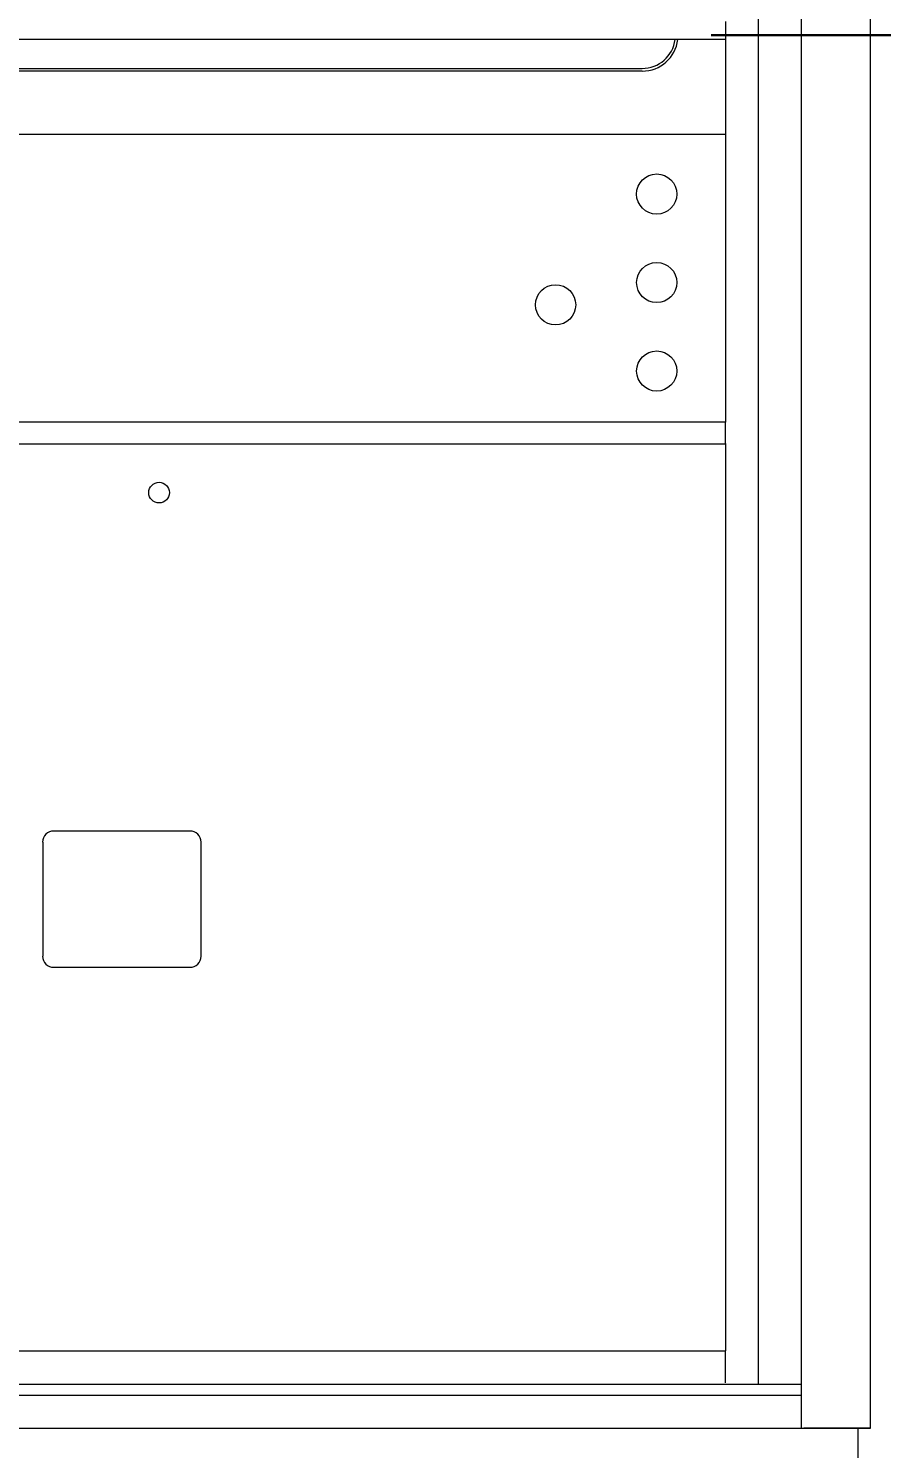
# Paper-space layout 'Layout1' of a CAD drawing. Header units: inches. Extents: x 1.4 to 42.2, y 1.7 to 32.5.
# Drawn here: x 11.474 to 13.884, y 19.532 to 23.545 of the extents above; entities that cross this region are included whole.
import ezdxf

# ---------------------------------------------------------------- set-up
doc = ezdxf.new("R2010")
doc.units = ezdxf.units.IN
doc.header["$MEASUREMENT"] = 0
doc.layers.add('DIM', color=179, linetype='Continuous', lineweight=30)
doc.layers.add('SLD-0', color=179, linetype='Continuous')
doc.styles.add('SLDTEXTSTYLE0', font='TXT', dxfattribs={"width": 0.821468})
doc.styles.add('SLDTEXTSTYLE7', font='TXT', dxfattribs={"width": 0.75})
doc.dimstyles.new('SLDDIMSTYLE1', dxfattribs={"dimtxt": 0.375, "dimasz": 0.13, "dimexe": 0, "dimexo": 0.0625, "dimgap": 0.09375, "dimtad": 0, "dimtih": 1, "dimtoh": 1, "dimdec": 0, "dimlfac": 4, "dimrnd": 1e-09, "dimzin": 12, "dimdsep": 46, "dimtxsty": 'SLDTEXTSTYLE0', "dimblk1": 'NONE', "dimblk2": 'NONE', "dimsah": 1, "dimcen": 0.09, "dimadec": 0, "dimazin": 3, "dimtfac": 1, "dimtdec": 3, "dimtofl": 0, "dimtmove": 0, "dimatfit": 3, "dimldrblk": 'NONE', "dimfxl": 0, "dimfrac": 2, "dimtolj": 1, "dimtzin": 12, "dimarcsym": 0})

# ---------------------------------------------------------------- blocks, each defined once
blk = doc.blocks.new('_D_19')
at = {"layer": 'DIM'}
for p, q in [((13.4029, 23.5259), (15.8017, 23.5259)), ((15.5204, 22.9634), (15.5204, 18.1999)), ((15.5204, 12.8421), (15.5204, 17.2436)), ((11.7269, 12.2796), (15.8017, 12.2796))]:
    blk.add_line(p, q, dxfattribs=at)
for points in [[(15.4267, 22.9634), (15.6142, 22.9634), (15.5204, 23.5259)], [(15.4267, 12.8421), (15.6142, 12.8421), (15.5204, 12.2796)]]:
    blk.add_solid(points, dxfattribs=at)
at = {"layer": 'DIM', "insert": (15.1333, 17.9231), "char_height": 0.375, "attachment_point": 1, "style": 'SLDTEXTSTYLE7'}
blk.add_mtext('45"', dxfattribs=at)
blk = doc.blocks.new('_NONE')

psp = doc.layouts.get("Layout1")

# ---------------------------------------------------------------- linework, layer by layer
at = {"layer": 'SLD-0', "color": 179, "linetype": 'Continuous', "lineweight": 15}
for p, q in [((13.6577, 27.3771), (13.6577, 19.5896)), ((13.8536, 19.5896), (13.8536, 27.3771)), ((13.5355, 27.2771), (13.5355, 19.7146)), ((13.4431, 23.5646), (13.4431, 23.5137)), ((11.7075, 23.5137), (10.2218, 23.5137)), ((11.9575, 23.5137), (11.7075, 23.5137)), ((13.4431, 23.5137), (11.9575, 23.5137)), ((13.4431, 23.5137), (13.4431, 23.2509)), ((10.4581, 23.4321), (13.2081, 23.4321)), ((13.2081, 23.4246), (10.4581, 23.4246)), ((13.4431, 23.2459), (10.2218, 23.2459)), ((13.4431, 23.2509), (13.4431, 23.246)), ((13.4431, 23.246), (13.4431, 22.4324)), ((10.2218, 22.4334), (13.4431, 22.4334)), ((13.4431, 22.4259), (13.4431, 22.4324)), ((13.4431, 22.3784), (13.4431, 22.4259)), ((10.2218, 22.3709), (13.4431, 22.3709)), ((10.2218, 22.3709), (13.4431, 22.3709)), ((13.4431, 22.3719), (13.4431, 22.3784)), ((13.4431, 22.3719), (13.4431, 19.8084)), ((11.9306, 21.2771), (11.5456, 21.2771)), ((11.5144, 21.2459), (11.5144, 20.9234)), ((11.9619, 20.9234), (11.9619, 21.2459)), ((11.5456, 20.8921), (11.9306, 20.8921)), ((10.2218, 19.8084), (13.4431, 19.8084)), ((13.4431, 19.8046), (13.4431, 19.8084)), ((13.4431, 19.7184), (13.4431, 19.8046)), ((10.2218, 19.7146), (13.6577, 19.7146)), ((13.5544, 19.7146), (13.6577, 19.7146)), ((6.4396, 19.6834), (13.5823, 19.6834)), ((13.5823, 19.6834), (13.6577, 19.6834)), ((6.4396, 19.5896), (13.8536, 19.5896)), ((13.8461, 19.5896), (13.6652, 19.5896)), ((13.8169, 19.5896), (13.8169, 19.2846)), ((13.8536, 19.5896), (13.8461, 19.5896))]:
    psp.add_line(p, q, dxfattribs=at)
for centre, radius in [((13.2491, 23.0771), 0.0568), ((13.2491, 22.8271), 0.0567), ((12.9634, 22.7641), 0.0568), ((13.2491, 22.5771), 0.0567), ((11.8433, 22.2334), 0.0292)]:
    psp.add_circle(centre, radius, dxfattribs=at)
for centre, radius, start, end in [((13.2081, 23.5259), 0.1013, 270, 353.1002), ((13.2081, 23.5259), 0.0938, 270, 352.5452), ((11.5456, 21.2459), 0.0313, 90, 180), ((11.9306, 21.2459), 0.0312, 0, 90), ((11.5456, 20.9234), 0.0313, 180, 270), ((11.9306, 20.9234), 0.0312, 270, 0)]:
    psp.add_arc(centre, radius, start, end, dxfattribs=at)

# ---------------------------------------------------------------- dimensions: what is measured, and where the dimension line sits
at = {"layer": 'DIM'}
dim = psp.add_linear_dim(base=(15.5204, 12.2796), p1=(13.2154, 23.5259), p2=(11.5394, 12.2796), angle=90, text='<>""', dimstyle='SLDDIMSTYLE1', dxfattribs=at)
dim.commit()
dim.dimension.update_dxf_attribs({"geometry": '_D_19', "text_midpoint": (15.5204, 17.7217), "dimtype": 160})

doc.saveas('drawing.dxf')
